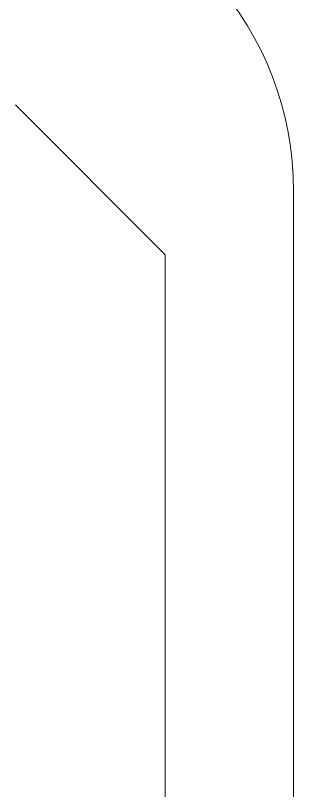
# Model space of a CAD drawing. Header units: millimetres. Extents: x 5357 to 201988, y -16345 to 109895.
# Drawn here: x 5357 to 14081, y 60549 to 84836 of the extents above; entities that cross this region are included whole.
import ezdxf

# ---------------------------------------------------------------- set-up
doc = ezdxf.new("R2010")
doc.units = ezdxf.units.MM
doc.layers.add('A-FLOR', color=192, linetype='Continuous', lineweight=9)

msp = doc.modelspace()

# ---------------------------------------------------------------- linework, layer by layer
at = {"layer": 'A-FLOR'}
for p, q in [((10052.8, 77336.3), (5357.3, 82031.8)), ((14081.4, -16344.6), (14081.4, 79336.3)), ((10052.8, -16344.6), (10052.8, 77336.3))]:
    msp.add_line(p, q, dxfattribs=at)
for start in [360, 360, 0, 0]:
    msp.add_arc((4081.4, 79336.3), 10000, start, 82.66823, dxfattribs=at)

doc.saveas('drawing.dxf')
